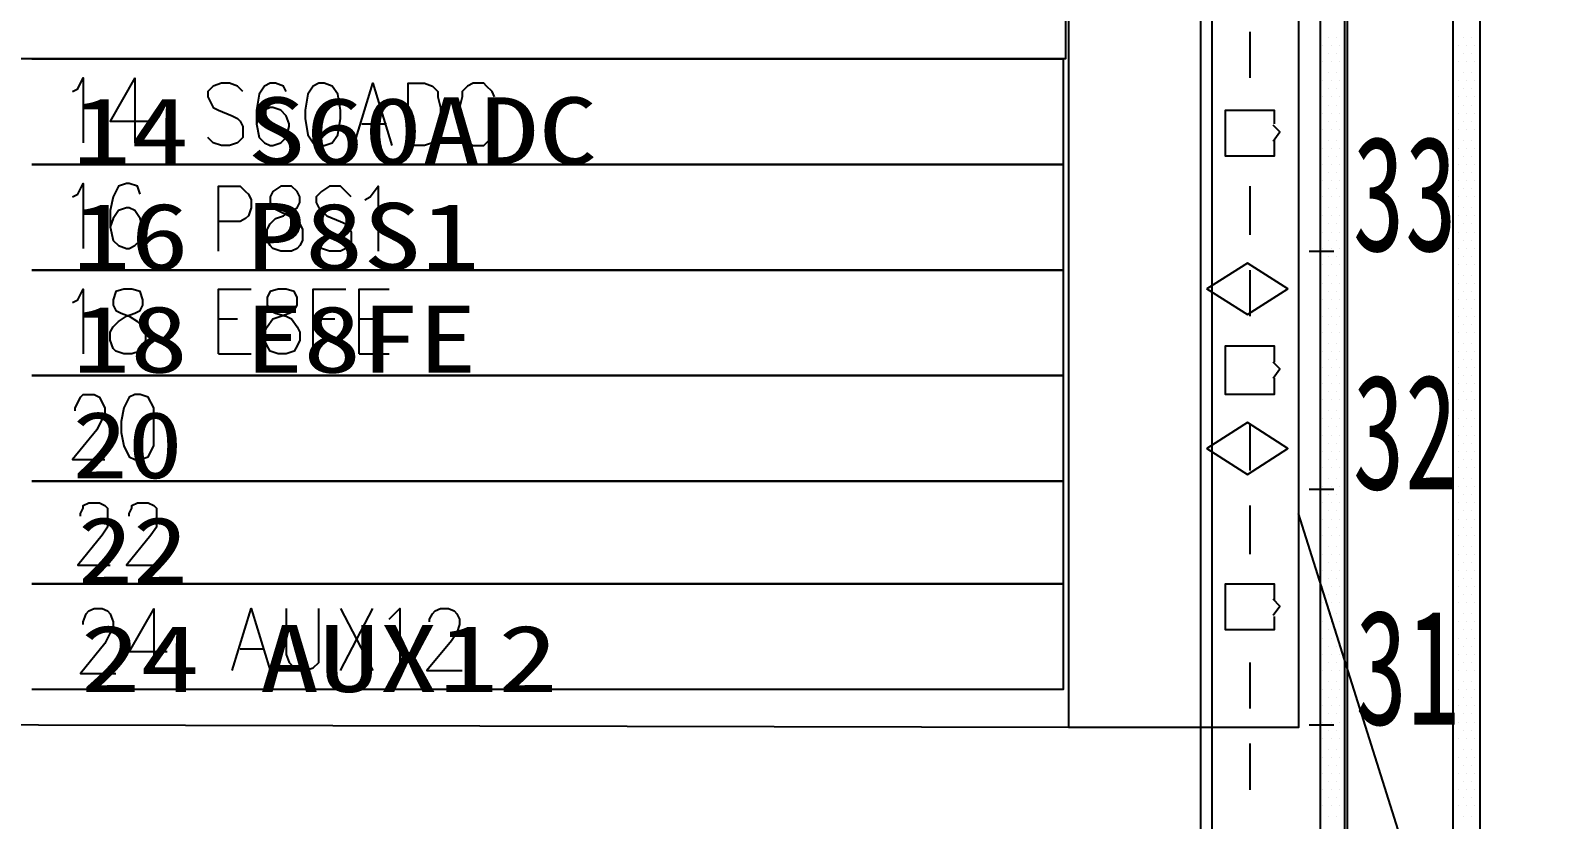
# Model space of a CAD drawing. Header units: metres. Extents: x 17 to 1264, y 17 to 859.
# Drawn here: x 400.7 to 481.8, y 494.9 to 536.9 of the extents above; entities that cross this region are included whole.
import ezdxf

# ---------------------------------------------------------------- set-up
doc = ezdxf.new("R2010")
doc.units = ezdxf.units.M
for name, color, linetype in [('LINES', 7, 'Continuous'), ('POLYLINES', 4, 'Continuous'), ('RECTS', 7, 'Continuous'), ('TEXTS', 3, 'Continuous')]:
    doc.layers.add(name, color=color, linetype=linetype)

msp = doc.modelspace()

# ---------------------------------------------------------------- linework, layer by layer
at = {"layer": 'LINES'}
for p, q in [((462.95, 121.54), (462.95, 716.83)), ((465.55, 536.83), (465.55, 534.38)), ((469.72, 536.54), (469.72, 536.54)), ((470.15, 536.54), (470.15, 536.54)), ((470.59, 536.54), (470.59, 536.54)), ((476.35, 536.54), (476.35, 536.54)), ((476.92, 536.54), (476.92, 536.54)), ((477.35, 536.54), (477.35, 536.54)), ((469.43, 536.11), (469.43, 536.11)), ((469.72, 535.68), (469.72, 535.68)), ((469.87, 536.11), (469.87, 536.11)), ((470.15, 535.68), (470.15, 535.68)), ((470.3, 536.11), (470.3, 536.11)), ((470.59, 535.68), (470.59, 535.68)), ((476.35, 535.68), (476.35, 535.68)), ((476.63, 536.11), (476.63, 536.11)), ((476.92, 535.68), (476.92, 535.68)), ((477.07, 536.11), (477.07, 536.11)), ((477.35, 535.68), (477.35, 535.68)), ((477.5, 536.11), (477.5, 536.11)), ((469.43, 535.25), (469.43, 535.25)), ((469.87, 535.25), (469.87, 535.25)), ((470.3, 535.25), (470.3, 535.25)), ((476.63, 535.25), (476.63, 535.25)), ((477.07, 535.25), (477.07, 535.25)), ((477.5, 535.25), (477.5, 535.25)), ((406.22, 534.38), (406.22, 530.93)), ((469.43, 534.24), (469.43, 534.24)), ((469.72, 534.67), (469.72, 534.67)), ((469.87, 534.24), (469.87, 534.24)), ((470.15, 534.67), (470.15, 534.67)), ((470.3, 534.24), (470.3, 534.24)), ((470.59, 534.67), (470.59, 534.67)), ((476.35, 534.67), (476.35, 534.67)), ((476.63, 534.24), (476.63, 534.24)), ((476.92, 534.67), (476.92, 534.67)), ((477.07, 534.24), (477.07, 534.24)), ((477.35, 534.67), (477.35, 534.67)), ((477.5, 534.24), (477.5, 534.24)), ((469.43, 533.38), (469.43, 533.38)), ((469.72, 533.81), (469.72, 533.81)), ((469.87, 533.38), (469.87, 533.38)), ((470.15, 533.81), (470.15, 533.81)), ((470.3, 533.38), (470.3, 533.38)), ((470.59, 533.81), (470.59, 533.81)), ((476.35, 533.81), (476.35, 533.81)), ((476.63, 533.38), (476.63, 533.38)), ((476.92, 533.81), (476.92, 533.81)), ((477.07, 533.38), (477.07, 533.38)), ((477.35, 533.81), (477.35, 533.81)), ((477.5, 533.38), (477.5, 533.38)), ((469.43, 532.51), (469.43, 532.51)), ((469.72, 532.94), (469.72, 532.94)), ((469.87, 532.51), (469.87, 532.51)), ((470.15, 532.94), (470.15, 532.94)), ((470.3, 532.51), (470.3, 532.51)), ((470.59, 532.94), (470.59, 532.94)), ((476.35, 532.94), (476.35, 532.94)), ((476.63, 532.51), (476.63, 532.51)), ((476.92, 532.94), (476.92, 532.94)), ((477.07, 532.51), (477.07, 532.51)), ((477.35, 532.94), (477.35, 532.94)), ((477.5, 532.51), (477.5, 532.51)), ((418.31, 531.94), (419.61, 531.94)), ((469.43, 531.65), (469.43, 531.65)), ((469.72, 532.08), (469.72, 532.08)), ((469.87, 531.65), (469.87, 531.65)), ((470.15, 532.08), (470.15, 532.08)), ((470.3, 531.65), (470.3, 531.65)), ((470.59, 532.08), (470.59, 532.08)), ((476.35, 532.08), (476.35, 532.08)), ((476.63, 531.65), (476.63, 531.65)), ((476.92, 532.08), (476.92, 532.08)), ((477.07, 531.65), (477.07, 531.65)), ((477.35, 532.08), (477.35, 532.08)), ((477.5, 531.65), (477.5, 531.65)), ((469.43, 530.64), (469.43, 530.64)), ((469.72, 531.07), (469.72, 531.07)), ((469.87, 530.64), (469.87, 530.64)), ((470.15, 531.07), (470.15, 531.07)), ((470.3, 530.64), (470.3, 530.64)), ((470.59, 531.07), (470.59, 531.07)), ((476.35, 531.07), (476.35, 531.07)), ((476.63, 530.64), (476.63, 530.64)), ((476.92, 531.07), (476.92, 531.07)), ((477.07, 530.64), (477.07, 530.64)), ((477.35, 531.07), (477.35, 531.07)), ((477.5, 530.64), (477.5, 530.64)), ((469.72, 530.21), (469.72, 530.21)), ((470.15, 530.21), (470.15, 530.21)), ((470.59, 530.21), (470.59, 530.21)), ((476.35, 530.21), (476.35, 530.21)), ((476.92, 530.21), (476.92, 530.21)), ((477.35, 530.21), (477.35, 530.21)), ((469.43, 529.78), (469.43, 529.78)), ((469.72, 529.34), (469.72, 529.34)), ((469.87, 529.78), (469.87, 529.78)), ((470.15, 529.34), (470.15, 529.34)), ((470.3, 529.78), (470.3, 529.78)), ((470.59, 529.34), (470.59, 529.34)), ((476.35, 529.34), (476.35, 529.34)), ((476.63, 529.78), (476.63, 529.78)), ((476.92, 529.34), (476.92, 529.34)), ((477.07, 529.78), (477.07, 529.78)), ((477.35, 529.34), (477.35, 529.34)), ((477.5, 529.78), (477.5, 529.78)), ((465.55, 528.62), (465.55, 526.03)), ((469.43, 528.91), (469.43, 528.91)), ((469.72, 528.48), (469.72, 528.48)), ((469.87, 528.91), (469.87, 528.91)), ((470.15, 528.48), (470.15, 528.48)), ((470.3, 528.91), (470.3, 528.91)), ((470.59, 528.48), (470.59, 528.48)), ((476.35, 528.48), (476.35, 528.48)), ((476.63, 528.91), (476.63, 528.91)), ((476.92, 528.48), (476.92, 528.48)), ((477.07, 528.91), (477.07, 528.91)), ((477.35, 528.48), (477.35, 528.48)), ((477.5, 528.91), (477.5, 528.91)), ((469.43, 528.05), (469.43, 528.05)), ((469.72, 527.47), (469.72, 527.47)), ((469.87, 528.05), (469.87, 528.05)), ((470.15, 527.47), (470.15, 527.47)), ((470.3, 528.05), (470.3, 528.05)), ((470.59, 527.47), (470.59, 527.47)), ((476.35, 527.47), (476.35, 527.47)), ((476.63, 528.05), (476.63, 528.05)), ((476.92, 527.47), (476.92, 527.47)), ((477.07, 528.05), (477.07, 528.05)), ((477.35, 527.47), (477.35, 527.47)), ((477.5, 528.05), (477.5, 528.05)), ((469.43, 527.04), (469.43, 527.04)), ((469.72, 526.61), (469.72, 526.61)), ((469.87, 527.04), (469.87, 527.04)), ((470.15, 526.61), (470.15, 526.61)), ((470.3, 527.04), (470.3, 527.04)), ((470.59, 526.61), (470.59, 526.61)), ((476.35, 526.61), (476.35, 526.61)), ((476.63, 527.04), (476.63, 527.04)), ((476.92, 526.61), (476.92, 526.61)), ((477.07, 527.04), (477.07, 527.04)), ((477.35, 526.61), (477.35, 526.61)), ((477.5, 527.04), (477.5, 527.04)), ((469.43, 526.18), (469.43, 526.18)), ((469.87, 526.18), (469.87, 526.18)), ((470.3, 526.18), (470.3, 526.18)), ((476.63, 526.18), (476.63, 526.18)), ((477.07, 526.18), (477.07, 526.18)), ((477.5, 526.18), (477.5, 526.18)), ((468.71, 525.17), (470.01, 525.17)), ((469.43, 525.31), (469.43, 525.31)), ((469.72, 525.74), (469.72, 525.74)), ((469.87, 525.31), (469.87, 525.31)), ((470.15, 525.74), (470.15, 525.74)), ((470.3, 525.31), (470.3, 525.31)), ((470.59, 525.74), (470.59, 525.74)), ((476.35, 525.74), (476.35, 525.74)), ((476.63, 525.31), (476.63, 525.31)), ((476.92, 525.74), (476.92, 525.74)), ((477.07, 525.31), (477.07, 525.31)), ((477.35, 525.74), (477.35, 525.74)), ((477.5, 525.31), (477.5, 525.31)), ((465.55, 524.16), (465.55, 521.71)), ((469.43, 524.45), (469.43, 524.45)), ((469.72, 524.88), (469.72, 524.88)), ((469.87, 524.45), (469.87, 524.45)), ((470.15, 524.88), (470.15, 524.88)), ((470.3, 524.45), (470.3, 524.45)), ((470.59, 524.88), (470.59, 524.88)), ((476.35, 524.88), (476.35, 524.88)), ((476.63, 524.45), (476.63, 524.45)), ((476.92, 524.88), (476.92, 524.88)), ((477.07, 524.45), (477.07, 524.45)), ((477.35, 524.88), (477.35, 524.88)), ((477.5, 524.45), (477.5, 524.45)), ((469.43, 523.44), (469.43, 523.44)), ((469.72, 523.87), (469.72, 523.87)), ((469.87, 523.44), (469.87, 523.44)), ((470.15, 523.87), (470.15, 523.87)), ((470.3, 523.44), (470.3, 523.44)), ((470.59, 523.87), (470.59, 523.87)), ((476.35, 523.87), (476.35, 523.87)), ((476.63, 523.44), (476.63, 523.44)), ((476.92, 523.87), (476.92, 523.87)), ((477.07, 523.44), (477.07, 523.44)), ((477.35, 523.87), (477.35, 523.87)), ((477.5, 523.44), (477.5, 523.44)), ((469.43, 522.58), (469.43, 522.58)), ((469.72, 523.01), (469.72, 523.01)), ((469.87, 522.58), (469.87, 522.58)), ((470.15, 523.01), (470.15, 523.01)), ((470.3, 522.58), (470.3, 522.58)), ((470.59, 523.01), (470.59, 523.01)), ((476.35, 523.01), (476.35, 523.01)), ((476.63, 522.58), (476.63, 522.58)), ((476.92, 523.01), (476.92, 523.01)), ((477.07, 522.58), (477.07, 522.58)), ((477.35, 523.01), (477.35, 523.01)), ((477.5, 522.58), (477.5, 522.58)), ((469.72, 522.14), (469.72, 522.14)), ((470.15, 522.14), (470.15, 522.14)), ((470.59, 522.14), (470.59, 522.14)), ((476.35, 522.14), (476.35, 522.14)), ((476.92, 522.14), (476.92, 522.14)), ((477.35, 522.14), (477.35, 522.14)), ((410.68, 521.57), (411.69, 521.57)), ((415.72, 521.57), (416.87, 521.57)), ((418.17, 521.57), (419.18, 521.57)), ((469.43, 521.71), (469.43, 521.71)), ((469.72, 521.28), (469.72, 521.28)), ((469.87, 521.71), (469.87, 521.71)), ((470.15, 521.28), (470.15, 521.28)), ((470.3, 521.71), (470.3, 521.71)), ((470.59, 521.28), (470.59, 521.28)), ((476.35, 521.28), (476.35, 521.28)), ((476.63, 521.71), (476.63, 521.71)), ((476.92, 521.28), (476.92, 521.28)), ((477.07, 521.71), (477.07, 521.71)), ((477.35, 521.28), (477.35, 521.28)), ((477.5, 521.71), (477.5, 521.71)), ((469.43, 520.85), (469.43, 520.85)), ((469.72, 520.27), (469.72, 520.27)), ((469.87, 520.85), (469.87, 520.85)), ((470.15, 520.27), (470.15, 520.27)), ((470.3, 520.85), (470.3, 520.85)), ((470.59, 520.27), (470.59, 520.27)), ((476.35, 520.27), (476.35, 520.27)), ((476.63, 520.85), (476.63, 520.85)), ((476.92, 520.27), (476.92, 520.27)), ((477.07, 520.85), (477.07, 520.85)), ((477.35, 520.27), (477.35, 520.27)), ((477.5, 520.85), (477.5, 520.85)), ((410.68, 519.7), (412.41, 519.7)), ((418.17, 519.7), (419.75, 519.7)), ((469.43, 519.84), (469.43, 519.84)), ((469.72, 519.41), (469.72, 519.41)), ((469.87, 519.84), (469.87, 519.84)), ((470.15, 519.41), (470.15, 519.41)), ((470.3, 519.84), (470.3, 519.84)), ((470.59, 519.41), (470.59, 519.41)), ((476.35, 519.41), (476.35, 519.41)), ((476.63, 519.84), (476.63, 519.84)), ((476.92, 519.41), (476.92, 519.41)), ((477.07, 519.84), (477.07, 519.84)), ((477.35, 519.41), (477.35, 519.41)), ((477.5, 519.84), (477.5, 519.84)), ((469.43, 518.98), (469.43, 518.98)), ((469.72, 518.54), (469.72, 518.54)), ((469.87, 518.98), (469.87, 518.98)), ((470.15, 518.54), (470.15, 518.54)), ((470.3, 518.98), (470.3, 518.98)), ((470.59, 518.54), (470.59, 518.54)), ((476.35, 518.54), (476.35, 518.54)), ((476.63, 518.98), (476.63, 518.98)), ((476.92, 518.54), (476.92, 518.54)), ((477.07, 518.98), (477.07, 518.98)), ((477.35, 518.54), (477.35, 518.54)), ((477.5, 518.98), (477.5, 518.98)), ((469.43, 518.11), (469.43, 518.11)), ((469.72, 517.68), (469.72, 517.68)), ((469.87, 518.11), (469.87, 518.11)), ((470.15, 517.68), (470.15, 517.68)), ((470.3, 518.11), (470.3, 518.11)), ((470.59, 517.68), (470.59, 517.68)), ((476.35, 517.68), (476.35, 517.68)), ((476.63, 518.11), (476.63, 518.11)), ((476.92, 517.68), (476.92, 517.68)), ((477.07, 518.11), (477.07, 518.11)), ((477.35, 517.68), (477.35, 517.68)), ((477.5, 518.11), (477.5, 518.11)), ((469.43, 517.25), (469.43, 517.25)), ((469.87, 517.25), (469.87, 517.25)), ((470.3, 517.25), (470.3, 517.25)), ((476.63, 517.25), (476.63, 517.25)), ((477.07, 517.25), (477.07, 517.25)), ((477.5, 517.25), (477.5, 517.25)), ((469.43, 516.24), (469.43, 516.24)), ((469.72, 516.67), (469.72, 516.67)), ((469.87, 516.24), (469.87, 516.24)), ((470.15, 516.67), (470.15, 516.67)), ((470.3, 516.24), (470.3, 516.24)), ((470.59, 516.67), (470.59, 516.67)), ((476.35, 516.67), (476.35, 516.67)), ((476.63, 516.24), (476.63, 516.24)), ((476.92, 516.67), (476.92, 516.67)), ((477.07, 516.24), (477.07, 516.24)), ((477.35, 516.67), (477.35, 516.67)), ((477.5, 516.24), (477.5, 516.24)), ((465.55, 515.95), (465.55, 513.5)), ((469.43, 515.38), (469.43, 515.38)), ((469.72, 515.81), (469.72, 515.81)), ((469.87, 515.38), (469.87, 515.38)), ((470.15, 515.81), (470.15, 515.81)), ((470.3, 515.38), (470.3, 515.38)), ((470.59, 515.81), (470.59, 515.81)), ((476.35, 515.81), (476.35, 515.81)), ((476.63, 515.38), (476.63, 515.38)), ((476.92, 515.81), (476.92, 515.81)), ((477.07, 515.38), (477.07, 515.38)), ((477.35, 515.81), (477.35, 515.81)), ((477.5, 515.38), (477.5, 515.38)), ((469.43, 514.51), (469.43, 514.51)), ((469.72, 514.94), (469.72, 514.94)), ((469.87, 514.51), (469.87, 514.51)), ((470.15, 514.94), (470.15, 514.94)), ((470.3, 514.51), (470.3, 514.51)), ((470.59, 514.94), (470.59, 514.94)), ((476.35, 514.94), (476.35, 514.94)), ((476.63, 514.51), (476.63, 514.51)), ((476.92, 514.94), (476.92, 514.94)), ((477.07, 514.51), (477.07, 514.51)), ((477.35, 514.94), (477.35, 514.94)), ((477.5, 514.51), (477.5, 514.51)), ((469.43, 513.65), (469.43, 513.65)), ((469.72, 514.08), (469.72, 514.08)), ((469.87, 513.65), (469.87, 513.65)), ((470.15, 514.08), (470.15, 514.08)), ((470.3, 513.65), (470.3, 513.65)), ((470.59, 514.08), (470.59, 514.08)), ((476.35, 514.08), (476.35, 514.08)), ((476.63, 513.65), (476.63, 513.65)), ((476.92, 514.08), (476.92, 514.08)), ((477.07, 513.65), (477.07, 513.65)), ((477.35, 514.08), (477.35, 514.08)), ((477.5, 513.65), (477.5, 513.65)), ((469.72, 513.07), (469.72, 513.07)), ((470.15, 513.07), (470.15, 513.07)), ((470.59, 513.07), (470.59, 513.07)), ((476.35, 513.07), (476.35, 513.07)), ((476.92, 513.07), (476.92, 513.07)), ((477.35, 513.07), (477.35, 513.07)), ((468.71, 512.5), (470.01, 512.5)), ((469.43, 512.64), (469.43, 512.64)), ((469.72, 512.21), (469.72, 512.21)), ((469.87, 512.64), (469.87, 512.64)), ((470.15, 512.21), (470.15, 512.21)), ((470.3, 512.64), (470.3, 512.64)), ((470.59, 512.21), (470.59, 512.21)), ((476.35, 512.21), (476.35, 512.21)), ((476.63, 512.64), (476.63, 512.64)), ((476.92, 512.21), (476.92, 512.21)), ((477.07, 512.64), (477.07, 512.64)), ((477.35, 512.21), (477.35, 512.21)), ((477.5, 512.64), (477.5, 512.64)), ((465.55, 511.63), (465.55, 509.04)), ((525.74, 328.32), (468.14, 511.2)), ((469.43, 511.78), (469.43, 511.78)), ((469.72, 511.34), (469.72, 511.34)), ((469.87, 511.78), (469.87, 511.78)), ((470.15, 511.34), (470.15, 511.34)), ((470.3, 511.78), (470.3, 511.78)), ((470.59, 511.34), (470.59, 511.34)), ((476.35, 511.34), (476.35, 511.34)), ((476.63, 511.78), (476.63, 511.78)), ((476.92, 511.34), (476.92, 511.34)), ((477.07, 511.78), (477.07, 511.78)), ((477.35, 511.34), (477.35, 511.34)), ((477.5, 511.78), (477.5, 511.78)), ((469.43, 510.91), (469.43, 510.91)), ((469.72, 510.48), (469.72, 510.48)), ((469.87, 510.91), (469.87, 510.91)), ((470.15, 510.48), (470.15, 510.48)), ((470.3, 510.91), (470.3, 510.91)), ((470.59, 510.48), (470.59, 510.48)), ((476.35, 510.48), (476.35, 510.48)), ((476.63, 510.91), (476.63, 510.91)), ((476.92, 510.48), (476.92, 510.48)), ((477.07, 510.91), (477.07, 510.91)), ((477.35, 510.48), (477.35, 510.48)), ((477.5, 510.91), (477.5, 510.91)), ((469.43, 510.05), (469.43, 510.05)), ((469.87, 510.05), (469.87, 510.05)), ((470.3, 510.05), (470.3, 510.05)), ((476.63, 510.05), (476.63, 510.05)), ((477.07, 510.05), (477.07, 510.05)), ((477.5, 510.05), (477.5, 510.05)), ((469.43, 509.04), (469.43, 509.04)), ((469.72, 509.47), (469.72, 509.47)), ((469.87, 509.04), (469.87, 509.04)), ((470.15, 509.47), (470.15, 509.47)), ((470.3, 509.04), (470.3, 509.04)), ((470.59, 509.47), (470.59, 509.47)), ((476.35, 509.47), (476.35, 509.47)), ((476.63, 509.04), (476.63, 509.04)), ((476.92, 509.47), (476.92, 509.47)), ((477.07, 509.04), (477.07, 509.04)), ((477.35, 509.47), (477.35, 509.47)), ((477.5, 509.04), (477.5, 509.04)), ((469.43, 508.18), (469.43, 508.18)), ((469.72, 508.61), (469.72, 508.61)), ((469.87, 508.18), (469.87, 508.18)), ((470.15, 508.61), (470.15, 508.61)), ((470.3, 508.18), (470.3, 508.18)), ((470.59, 508.61), (470.59, 508.61)), ((476.35, 508.61), (476.35, 508.61)), ((476.63, 508.18), (476.63, 508.18)), ((476.92, 508.61), (476.92, 508.61)), ((477.07, 508.18), (477.07, 508.18)), ((477.35, 508.61), (477.35, 508.61)), ((477.5, 508.18), (477.5, 508.18)), ((469.43, 507.31), (469.43, 507.31)), ((469.72, 507.74), (469.72, 507.74)), ((469.87, 507.31), (469.87, 507.31)), ((470.15, 507.74), (470.15, 507.74)), ((470.3, 507.31), (470.3, 507.31)), ((470.59, 507.74), (470.59, 507.74)), ((476.35, 507.74), (476.35, 507.74)), ((476.63, 507.31), (476.63, 507.31)), ((476.92, 507.74), (476.92, 507.74)), ((477.07, 507.31), (477.07, 507.31)), ((477.35, 507.74), (477.35, 507.74)), ((477.5, 507.31), (477.5, 507.31)), ((469.43, 506.45), (469.43, 506.45)), ((469.72, 506.88), (469.72, 506.88)), ((469.87, 506.45), (469.87, 506.45)), ((470.15, 506.88), (470.15, 506.88)), ((470.3, 506.45), (470.3, 506.45)), ((470.59, 506.88), (470.59, 506.88)), ((476.35, 506.88), (476.35, 506.88)), ((476.63, 506.45), (476.63, 506.45)), ((476.92, 506.88), (476.92, 506.88)), ((477.07, 506.45), (477.07, 506.45)), ((477.35, 506.88), (477.35, 506.88)), ((477.5, 506.45), (477.5, 506.45)), ((407.23, 506.16), (407.23, 502.7)), ((417.16, 502.85), (418.89, 506.16)), ((417.16, 506.16), (418.89, 502.85)), ((469.72, 505.87), (469.72, 505.87)), ((470.15, 505.87), (470.15, 505.87)), ((470.59, 505.87), (470.59, 505.87)), ((476.35, 505.87), (476.35, 505.87)), ((476.92, 505.87), (476.92, 505.87)), ((477.35, 505.87), (477.35, 505.87)), ((469.43, 505.44), (469.43, 505.44)), ((469.72, 505.01), (469.72, 505.01)), ((469.87, 505.44), (469.87, 505.44)), ((470.15, 505.01), (470.15, 505.01)), ((470.3, 505.44), (470.3, 505.44)), ((470.59, 505.01), (470.59, 505.01)), ((476.35, 505.01), (476.35, 505.01)), ((476.63, 505.44), (476.63, 505.44)), ((476.92, 505.01), (476.92, 505.01)), ((477.07, 505.44), (477.07, 505.44)), ((477.35, 505.01), (477.35, 505.01)), ((477.5, 505.44), (477.5, 505.44)), ((411.83, 504), (413.13, 504)), ((469.43, 504.58), (469.43, 504.58)), ((469.72, 504.14), (469.72, 504.14)), ((469.87, 504.58), (469.87, 504.58)), ((470.15, 504.14), (470.15, 504.14)), ((470.3, 504.58), (470.3, 504.58)), ((470.59, 504.14), (470.59, 504.14)), ((476.35, 504.14), (476.35, 504.14)), ((476.63, 504.58), (476.63, 504.58)), ((476.92, 504.14), (476.92, 504.14)), ((477.07, 504.58), (477.07, 504.58)), ((477.35, 504.14), (477.35, 504.14)), ((477.5, 504.58), (477.5, 504.58)), ((465.55, 503.28), (465.55, 500.83)), ((469.43, 503.71), (469.43, 503.71)), ((469.72, 503.28), (469.72, 503.28)), ((469.87, 503.71), (469.87, 503.71)), ((470.15, 503.28), (470.15, 503.28)), ((470.3, 503.71), (470.3, 503.71)), ((470.59, 503.28), (470.59, 503.28)), ((476.35, 503.28), (476.35, 503.28)), ((476.63, 503.71), (476.63, 503.71)), ((476.92, 503.28), (476.92, 503.28)), ((477.07, 503.71), (477.07, 503.71)), ((477.35, 503.28), (477.35, 503.28)), ((477.5, 503.71), (477.5, 503.71)), ((469.43, 502.85), (469.43, 502.85)), ((469.72, 502.27), (469.72, 502.27)), ((469.87, 502.85), (469.87, 502.85)), ((470.15, 502.27), (470.15, 502.27)), ((470.3, 502.85), (470.3, 502.85)), ((470.59, 502.27), (470.59, 502.27)), ((476.35, 502.27), (476.35, 502.27)), ((476.63, 502.85), (476.63, 502.85)), ((476.92, 502.27), (476.92, 502.27)), ((477.07, 502.85), (477.07, 502.85)), ((477.35, 502.27), (477.35, 502.27)), ((477.5, 502.85), (477.5, 502.85)), ((469.43, 501.84), (469.43, 501.84)), ((469.87, 501.84), (469.87, 501.84)), ((470.3, 501.84), (470.3, 501.84)), ((476.63, 501.84), (476.63, 501.84)), ((477.07, 501.84), (477.07, 501.84)), ((477.5, 501.84), (477.5, 501.84)), ((469.43, 500.98), (469.43, 500.98)), ((469.72, 501.41), (469.72, 501.41)), ((469.87, 500.98), (469.87, 500.98)), ((470.15, 501.41), (470.15, 501.41)), ((470.3, 500.98), (470.3, 500.98)), ((470.59, 501.41), (470.59, 501.41)), ((476.35, 501.41), (476.35, 501.41)), ((476.63, 500.98), (476.63, 500.98)), ((476.92, 501.41), (476.92, 501.41)), ((477.07, 500.98), (477.07, 500.98)), ((477.35, 501.41), (477.35, 501.41)), ((477.5, 500.98), (477.5, 500.98)), ((468.71, 499.97), (470.01, 499.97)), ((469.43, 500.11), (469.43, 500.11)), ((469.72, 500.54), (469.72, 500.54)), ((469.87, 500.11), (469.87, 500.11)), ((470.15, 500.54), (470.15, 500.54)), ((470.3, 500.11), (470.3, 500.11)), ((470.59, 500.54), (470.59, 500.54)), ((476.35, 500.54), (476.35, 500.54)), ((476.63, 500.11), (476.63, 500.11)), ((476.92, 500.54), (476.92, 500.54)), ((477.07, 500.11), (477.07, 500.11)), ((477.35, 500.54), (477.35, 500.54)), ((477.5, 500.11), (477.5, 500.11)), ((469.43, 499.25), (469.43, 499.25)), ((469.72, 499.68), (469.72, 499.68)), ((469.87, 499.25), (469.87, 499.25)), ((470.15, 499.68), (470.15, 499.68)), ((470.3, 499.25), (470.3, 499.25)), ((470.59, 499.68), (470.59, 499.68)), ((476.35, 499.68), (476.35, 499.68)), ((476.63, 499.25), (476.63, 499.25)), ((476.92, 499.68), (476.92, 499.68)), ((477.07, 499.25), (477.07, 499.25)), ((477.35, 499.68), (477.35, 499.68)), ((477.5, 499.25), (477.5, 499.25)), ((465.55, 498.96), (465.55, 496.51)), ((469.43, 498.24), (469.43, 498.24)), ((469.72, 498.67), (469.72, 498.67)), ((469.87, 498.24), (469.87, 498.24)), ((470.15, 498.67), (470.15, 498.67)), ((470.3, 498.24), (470.3, 498.24)), ((470.59, 498.67), (470.59, 498.67)), ((476.35, 498.67), (476.35, 498.67)), ((476.63, 498.24), (476.63, 498.24)), ((476.92, 498.67), (476.92, 498.67)), ((477.07, 498.24), (477.07, 498.24)), ((477.35, 498.67), (477.35, 498.67)), ((477.5, 498.24), (477.5, 498.24)), ((469.43, 497.38), (469.43, 497.38)), ((469.72, 497.81), (469.72, 497.81)), ((469.87, 497.38), (469.87, 497.38)), ((470.15, 497.81), (470.15, 497.81)), ((470.3, 497.38), (470.3, 497.38)), ((470.59, 497.81), (470.59, 497.81)), ((476.35, 497.81), (476.35, 497.81)), ((476.63, 497.38), (476.63, 497.38)), ((476.92, 497.81), (476.92, 497.81)), ((477.07, 497.38), (477.07, 497.38)), ((477.35, 497.81), (477.35, 497.81)), ((477.5, 497.38), (477.5, 497.38)), ((469.72, 496.94), (469.72, 496.94)), ((470.15, 496.94), (470.15, 496.94)), ((470.59, 496.94), (470.59, 496.94)), ((476.35, 496.94), (476.35, 496.94)), ((476.92, 496.94), (476.92, 496.94)), ((477.35, 496.94), (477.35, 496.94)), ((469.43, 496.51), (469.43, 496.51)), ((469.72, 496.08), (469.72, 496.08)), ((469.87, 496.51), (469.87, 496.51)), ((470.15, 496.08), (470.15, 496.08)), ((470.3, 496.51), (470.3, 496.51)), ((470.59, 496.08), (470.59, 496.08)), ((476.35, 496.08), (476.35, 496.08)), ((476.63, 496.51), (476.63, 496.51)), ((476.92, 496.08), (476.92, 496.08)), ((477.07, 496.51), (477.07, 496.51)), ((477.35, 496.08), (477.35, 496.08)), ((477.5, 496.51), (477.5, 496.51)), ((469.43, 495.65), (469.43, 495.65)), ((469.72, 495.07), (469.72, 495.07)), ((469.87, 495.65), (469.87, 495.65)), ((470.15, 495.07), (470.15, 495.07)), ((470.3, 495.65), (470.3, 495.65)), ((470.59, 495.07), (470.59, 495.07)), ((476.35, 495.07), (476.35, 495.07)), ((476.63, 495.65), (476.63, 495.65)), ((476.92, 495.07), (476.92, 495.07)), ((477.07, 495.65), (477.07, 495.65)), ((477.35, 495.07), (477.35, 495.07)), ((477.5, 495.65), (477.5, 495.65))]:
    msp.add_line(p, q, dxfattribs=at)
at = {"layer": 'POLYLINES'}
for points in [[(470.73, 718.42), (470.73, 574.85), (470.73, 121.54)], [(470.73, 718.42), (470.73, 574.85), (470.73, 121.54)], [(463.53, 699.55), (463.53, 560.59), (463.53, 121.54)], [(330.62, 585.36), (455.9, 585.36), (455.9, 499.82), (330.62, 500.11), (330.62, 585.36)], [(402.91, 533.66), (403.19, 533.81), (403.48, 534.38), (403.48, 530.93)], [(406.22, 534.38), (404.92, 532.08), (406.94, 532.08)], [(411.98, 533.66), (411.69, 533.95), (411.26, 534.1), (410.83, 534.1), (410.39, 533.95), (410.11, 533.66), (410.11, 533.38), (410.25, 533.09), (410.39, 532.8), (410.68, 532.66), (411.4, 532.37), (411.69, 532.22), (411.83, 532.08), (411.98, 531.79), (411.98, 531.22), (411.69, 530.93), (411.26, 530.78), (410.83, 530.78), (410.39, 530.93), (410.11, 531.22)], [(414.28, 533.66), (414.14, 533.95), (413.71, 534.1), (413.42, 534.1), (413.13, 533.95), (412.84, 533.52), (412.7, 532.66), (412.7, 531.94), (412.84, 531.22), (413.13, 530.93), (413.42, 530.78), (413.56, 530.78), (413.99, 530.93), (414.28, 531.22), (414.43, 531.79), (414.43, 531.94), (414.28, 532.37), (413.99, 532.66), (413.56, 532.8), (413.42, 532.8), (413.13, 532.66), (412.84, 532.37), (412.7, 531.94)], [(416.01, 534.1), (415.72, 533.95), (415.43, 533.52), (415.29, 532.66), (415.29, 532.22), (415.43, 531.36), (415.72, 530.93), (416.01, 530.78), (416.3, 530.78), (416.73, 530.93), (417.02, 531.36), (417.16, 532.22), (417.16, 532.66), (417.02, 533.52), (416.73, 533.95), (416.3, 534.1), (416.01, 534.1)], [(417.88, 530.78), (418.89, 534.1), (419.9, 530.78)], [(420.76, 530.78), (420.76, 534.1), (421.63, 534.1), (422.06, 533.95), (422.35, 533.66), (422.35, 533.38), (422.49, 532.8), (422.49, 532.08), (422.35, 531.5), (422.35, 531.22), (422.06, 530.93), (421.63, 530.78), (420.76, 530.78)], [(425.37, 533.38), (425.23, 533.66), (424.94, 533.95), (424.79, 534.1), (424.22, 534.1), (423.93, 533.95), (423.64, 533.66), (423.64, 533.38), (423.5, 532.8), (423.5, 532.08), (423.64, 531.5), (423.64, 531.22), (423.93, 530.93), (424.22, 530.78), (424.79, 530.78), (424.94, 530.93), (425.23, 531.22), (425.37, 531.5)], [(466.84, 531.07), (466.84, 530.21), (464.25, 530.21), (464.25, 532.66), (466.84, 532.66), (466.84, 531.94)], [(466.79, 531.01), (467.14, 531.51), (466.79, 531.86)], [(402.91, 528.05), (403.19, 528.19), (403.48, 528.77), (403.48, 525.31)], [(406.51, 528.19), (406.36, 528.62), (405.93, 528.77), (405.79, 528.77), (405.35, 528.62), (405.07, 528.05), (404.92, 527.33), (404.92, 526.46), (405.07, 525.74), (405.35, 525.46), (405.79, 525.31), (405.93, 525.31), (406.22, 525.46), (406.51, 525.74), (406.65, 526.32), (406.65, 526.46), (406.51, 526.9), (406.22, 527.33), (405.93, 527.47), (405.79, 527.47), (405.35, 527.33), (405.07, 526.9), (404.92, 526.46)], [(410.68, 525.17), (410.68, 528.62), (411.83, 528.62), (412.12, 528.34), (412.27, 528.19), (412.41, 527.9), (412.41, 527.47), (412.27, 527.04), (412.12, 526.9), (411.83, 526.75), (410.68, 526.75)], [(413.99, 528.62), (413.56, 528.34), (413.42, 528.05), (413.42, 527.76), (413.56, 527.47), (413.85, 527.33), (414.43, 527.04), (414.71, 526.9), (415, 526.61), (415.15, 526.32), (415.15, 525.74), (415, 525.46), (414.86, 525.31), (414.57, 525.17), (413.99, 525.17), (413.56, 525.31), (413.42, 525.46), (413.27, 525.74), (413.27, 526.32), (413.42, 526.61), (413.71, 526.9), (414.14, 527.04), (414.57, 527.33), (414.86, 527.47), (415, 527.76), (415, 528.05), (414.86, 528.34), (414.57, 528.62), (413.99, 528.62)], [(417.74, 528.05), (417.45, 528.34), (417.16, 528.62), (416.59, 528.62), (416.15, 528.34), (415.87, 528.05), (415.87, 527.76), (416.01, 527.47), (416.15, 527.33), (416.44, 527.04), (417.16, 526.75), (417.45, 526.61), (417.59, 526.46), (417.74, 526.18), (417.74, 525.6), (417.45, 525.31), (417.16, 525.17), (416.59, 525.17), (416.15, 525.31), (415.87, 525.6)], [(418.46, 527.9), (418.75, 528.05), (419.18, 528.62), (419.18, 525.17)], [(463.26, 523.16), (465.42, 521.79), (467.57, 523.16), (465.42, 524.53), (463.26, 523.16), (463.26, 523.16)], [(402.91, 522.43), (403.19, 522.58), (403.48, 523.15), (403.48, 519.7)], [(405.64, 523.15), (405.21, 523.01), (405.07, 522.58), (405.07, 522.29), (405.21, 522), (405.5, 521.86), (405.93, 521.71), (406.36, 521.42), (406.65, 521.14), (406.79, 520.85), (406.79, 520.42), (406.65, 519.98), (406.51, 519.84), (406.07, 519.7), (405.64, 519.7), (405.21, 519.84), (405.07, 519.98), (404.92, 520.42), (404.92, 520.85), (405.07, 521.14), (405.35, 521.42), (405.79, 521.71), (406.22, 521.86), (406.51, 522), (406.65, 522.29), (406.65, 522.58), (406.51, 523.01), (406.07, 523.15), (405.64, 523.15)], [(410.68, 519.7), (410.68, 523.15), (412.41, 523.15)], [(413.85, 523.15), (413.42, 523.01), (413.27, 522.72), (413.27, 522.29), (413.42, 522), (413.71, 521.86), (414.28, 521.71), (414.57, 521.57), (414.86, 521.14), (415, 520.85), (415, 520.42), (414.86, 520.13), (414.71, 519.84), (414.28, 519.7), (413.85, 519.7), (413.42, 519.84), (413.27, 520.13), (413.13, 520.42), (413.13, 520.85), (413.27, 521.14), (413.56, 521.57), (413.99, 521.71), (414.43, 521.86), (414.71, 522), (414.86, 522.29), (414.86, 522.72), (414.71, 523.01), (414.28, 523.15), (413.85, 523.15)], [(415.72, 519.7), (415.72, 523.15), (417.45, 523.15)], [(418.17, 519.7), (418.17, 523.15), (419.75, 523.15)], [(466.84, 518.4), (466.84, 517.54), (464.25, 517.54), (464.25, 520.13), (466.84, 520.13), (466.84, 519.26)], [(466.79, 518.4), (467.14, 518.9), (466.79, 519.25)], [(403.05, 516.67), (403.05, 516.82), (403.19, 517.1), (403.34, 517.39), (403.48, 517.54), (404.06, 517.54), (404.35, 517.39), (404.49, 517.1), (404.63, 516.82), (404.63, 516.53), (404.49, 516.24), (404.2, 515.66), (402.91, 514.08), (404.63, 514.08)], [(406.22, 517.54), (405.93, 517.39), (405.64, 516.82), (405.5, 516.1), (405.5, 515.52), (405.64, 514.8), (405.93, 514.22), (406.22, 514.08), (406.51, 514.08), (406.94, 514.22), (407.23, 514.8), (407.23, 515.52), (407.23, 516.1), (407.23, 516.82), (406.94, 517.39), (406.51, 517.54), (406.22, 517.54)], [(463.26, 514.66), (465.42, 513.29), (467.57, 514.66), (465.42, 516.04), (463.26, 514.66), (463.26, 514.66)], [(403.34, 511.06), (403.34, 511.2), (403.48, 511.49), (403.48, 511.63), (403.77, 511.78), (404.35, 511.78), (404.63, 511.63), (404.78, 511.49), (404.78, 511.2), (404.78, 510.91), (404.78, 510.48), (404.49, 510.05), (403.19, 508.46), (404.92, 508.46)], [(405.93, 511.06), (405.93, 511.2), (406.07, 511.49), (406.07, 511.63), (406.36, 511.78), (406.94, 511.78), (407.23, 511.63), (407.37, 511.49), (407.37, 511.2), (407.37, 510.91), (407.37, 510.48), (407.08, 510.05), (405.79, 508.46), (407.51, 508.46)], [(466.84, 505.73), (466.84, 505.01), (464.25, 505.01), (464.25, 507.46), (466.84, 507.46), (466.84, 506.59)], [(466.79, 505.79), (467.14, 506.28), (466.79, 506.64)], [(403.48, 505.3), (403.48, 505.44), (403.63, 505.87), (403.77, 506.02), (404.06, 506.16), (404.49, 506.16), (404.78, 506.02), (404.92, 505.87), (405.07, 505.44), (405.07, 505.15), (404.92, 504.86), (404.63, 504.29), (403.34, 502.7), (405.21, 502.7)], [(407.23, 506.16), (405.93, 503.86), (407.95, 503.86)], [(411.4, 502.85), (412.41, 506.16), (413.42, 502.85)], [(414.28, 506.16), (414.28, 503.71), (414.43, 503.28), (414.71, 502.99), (415, 502.85), (415.29, 502.85), (415.72, 502.99), (416.01, 503.28), (416.01, 503.71), (416.01, 506.16)], [(419.75, 505.58), (419.9, 505.73), (420.33, 506.16), (420.33, 502.85)], [(421.91, 505.44), (421.91, 505.58), (422.06, 505.87), (422.2, 506.02), (422.49, 506.16), (422.92, 506.16), (423.21, 506.02), (423.35, 505.87), (423.5, 505.58), (423.5, 505.3), (423.35, 504.86), (423.07, 504.43), (421.77, 502.85), (423.64, 502.85)]]:
    msp.add_lwpolyline(points, dxfattribs=at)
at = {"layer": 'RECTS'}
for points in [[(307.72, 732.67), (477.79, 732.67), (477.79, 109.01), (307.72, 109.01)], [(309.02, 731.23), (476.35, 731.23), (476.35, 110.45), (309.02, 110.45)], [(314.78, 718.42), (470.59, 718.42), (470.59, 120.1), (314.78, 120.1)], [(316.22, 716.83), (469.29, 716.83), (469.29, 121.54), (316.22, 121.54)], [(455.9, 585.36), (468.14, 585.36), (468.14, 499.82), (455.9, 499.82)], [(345.74, 542.45), (455.75, 542.45), (455.75, 535.39), (345.74, 535.39)], [(400.75, 535.39), (455.61, 535.39), (455.61, 529.78), (400.75, 529.78)], [(400.75, 529.78), (455.61, 529.78), (455.61, 524.16), (400.75, 524.16)], [(400.75, 524.16), (455.61, 524.16), (455.61, 518.54), (400.75, 518.54)], [(400.75, 518.54), (455.61, 518.54), (455.61, 512.93), (400.75, 512.93)], [(400.75, 512.93), (455.61, 512.93), (455.61, 507.46), (400.75, 507.46)], [(400.75, 507.46), (455.61, 507.46), (455.61, 501.84), (400.75, 501.84)]]:
    msp.add_lwpolyline(points, dxfattribs=at)

# ---------------------------------------------------------------- texts
at = {"layer": 'TEXTS'}
for s, height, width, p in [('14 S60ADC', 3.56, 1.280002, (402.91, 529.79)), ('33', 6.13, 0.666667, (471.02, 525.17)), ('16 P8S1', 3.56, 1.277216, (402.91, 524.17)), ('18 E8FE', 3.56, 1.267984, (402.91, 518.7)), ('32', 6.13, 0.666667, (471.02, 512.49)), ('20', 3.56, 1.211639, (402.91, 513.08)), ('22', 3.56, 1.211639, (403.19, 507.47)), ('31', 6.13, 0.666667, (471.16, 499.97)), ('24 AUX12', 3.56, 1.31067, (403.34, 501.71))]:
    msp.add_text(s, height=height, dxfattribs=dict(at, width=width)).set_placement(p)

doc.saveas('drawing.dxf')
